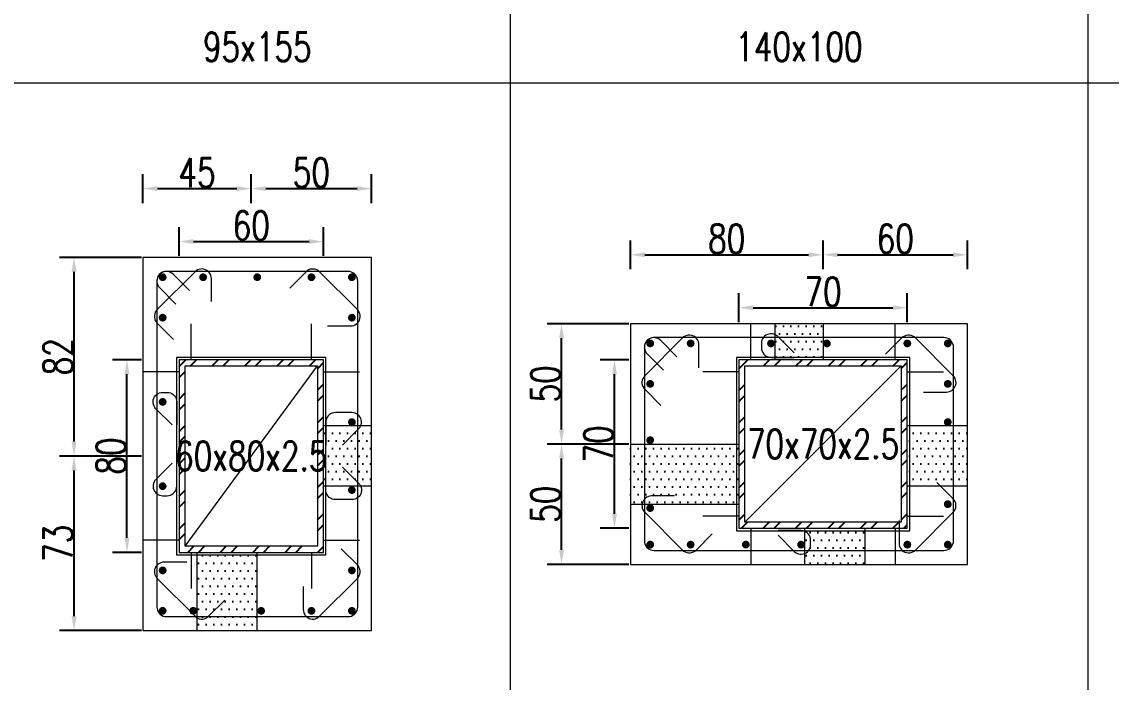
# Model space of a CAD drawing. Header units: millimetres. Extents: x 0 to 3905, y 0 to 8880.
# Drawn here: x 2922.2 to 3374.7, y 957 to 1231.4 of the extents above; entities that cross this region are included whole.
import ezdxf
from ezdxf.enums import TextEntityAlignment as Align

# ---------------------------------------------------------------- set-up
doc = ezdxf.new("R2010")
doc.units = ezdxf.units.MM
doc.layers.get('DEFPOINTS').update_dxf_attribs({"color": 3})
for name, color, linetype in [('Hatch線', 6, 'Continuous'), ('TC-鋼粱', 132, 'Continuous'), ('主筋斷面', 2, 'Continuous'), ('文字-斷面尺寸', 7, 'Continuous'), ('文字-輔助字', 7, 'Continuous'), ('柱斷面線', 4, 'Continuous'), ('標註字', 4, 'Continuous'), ('箍筋線', 1, 'Continuous'), ('網格線', 7, 'Continuous'), ('鋼柱', 11, 'Continuous')]:
    doc.layers.add(name, color=color, linetype=linetype)
doc.styles.add('note', font='txt.shx', dxfattribs={"width": 0.75, "height": 12})
doc.styles.add('txt', font='txt.shx', dxfattribs={"height": 0.2, "bigfont": 'chineset.shx'})
doc.dimstyles.new('RCAD_DIM', dxfattribs={"dimtxt": 12, "dimasz": 6, "dimexe": 6, "dimexo": 0.625, "dimtad": 1, "dimdec": 0, "dimdsep": 46, "dimtxsty": 'note', "dimcen": 2.5, "dimclrd": 256, "dimclre": 256, "dimclrt": 256, "dimadec": 0, "dimazin": 0, "dimtfac": 1, "dimtmove": 0, "dimatfit": 3, "dimfxl": 0, "dimtolj": 1, "dimarcsym": 0})

# ---------------------------------------------------------------- blocks, each defined once
blk = doc.blocks.new('*D1614')
at = {"layer": 'DEFPOINTS', "color": 0}
for p in [(3047.5, 1140.12), (2987.5, 1133.5), (3047.5, 1133.5)]:
    blk.add_point(p, dxfattribs=at)
at = {"layer": '標註字', "lineweight": -2}
for p, q in [((2987.5, 1134.12), (2987.5, 1146.12)), ((3047.5, 1134.12), (3047.5, 1146.12)), ((2993.5, 1140.12), (3041.5, 1140.12))]:
    blk.add_line(p, q, dxfattribs=at)
at = {"layer": '標註字'}
for points in [[(2993.5, 1141.12), (2993.5, 1139.12), (2987.5, 1140.12)], [(3041.5, 1139.12), (3041.5, 1141.12), (3047.5, 1140.12)]]:
    blk.add_solid(points, dxfattribs=at)
at = {"layer": '標註字', "insert": (3017.5, 1146.75), "char_height": 12, "attachment_point": 5, "style": 'note'}
blk.add_mtext('\\A1;60', dxfattribs=at)
blk = doc.blocks.new('*D1615')
at = {"layer": 'DEFPOINTS', "color": 0}
for p in [(2965.88, 1091), (2972.5, 1091), (2972.5, 1011)]:
    blk.add_point(p, dxfattribs=at)
at = {"layer": '標註字', "lineweight": -2}
for p, q in [((2971.88, 1091), (2959.88, 1091)), ((2965.88, 1017), (2965.88, 1085)), ((2971.88, 1011), (2959.88, 1011))]:
    blk.add_line(p, q, dxfattribs=at)
at = {"layer": '標註字'}
for points in [[(2966.88, 1085), (2964.88, 1085), (2965.88, 1091)], [(2964.88, 1017), (2966.88, 1017), (2965.88, 1011)]]:
    blk.add_solid(points, dxfattribs=at)
at = {"layer": '標註字', "insert": (2959.25, 1051), "char_height": 12, "attachment_point": 5, "rotation": 90, "style": 'note'}
blk.add_mtext('\\A1;80', dxfattribs=at)
blk = doc.blocks.new('*D1616')
at = {"layer": 'DEFPOINTS', "color": 0}
for p in [(3017.5, 1162.12), (2972.5, 1155.5), (3017.5, 1155.5)]:
    blk.add_point(p, dxfattribs=at)
at = {"layer": '標註字', "lineweight": -2}
for p, q in [((2972.5, 1156.12), (2972.5, 1168.12)), ((3017.5, 1156.12), (3017.5, 1168.12)), ((2978.5, 1162.12), (3011.5, 1162.12))]:
    blk.add_line(p, q, dxfattribs=at)
at = {"layer": '標註字'}
for points in [[(2978.5, 1163.12), (2978.5, 1161.12), (2972.5, 1162.12)], [(3011.5, 1161.12), (3011.5, 1163.12), (3017.5, 1162.12)]]:
    blk.add_solid(points, dxfattribs=at)
at = {"layer": '標註字', "insert": (2995, 1168.75), "char_height": 12, "attachment_point": 5, "style": 'note'}
blk.add_mtext('\\A1;45', dxfattribs=at)
blk = doc.blocks.new('*D1617')
at = {"layer": 'DEFPOINTS', "color": 0}
for p in [(3067.5, 1162.12), (3017.5, 1155.5), (3067.5, 1155.5)]:
    blk.add_point(p, dxfattribs=at)
at = {"layer": '標註字', "lineweight": -2}
for p, q in [((3017.5, 1156.12), (3017.5, 1168.12)), ((3067.5, 1156.12), (3067.5, 1168.12)), ((3023.5, 1162.12), (3061.5, 1162.12))]:
    blk.add_line(p, q, dxfattribs=at)
at = {"layer": '標註字'}
for points in [[(3023.5, 1163.12), (3023.5, 1161.12), (3017.5, 1162.12)], [(3061.5, 1161.12), (3061.5, 1163.12), (3067.5, 1162.12)]]:
    blk.add_solid(points, dxfattribs=at)
at = {"layer": '標註字', "insert": (3042.5, 1168.75), "char_height": 12, "attachment_point": 5, "style": 'note'}
blk.add_mtext('\\A1;50', dxfattribs=at)
blk = doc.blocks.new('*D1618')
at = {"layer": 'DEFPOINTS', "color": 0}
for p in [(2943.88, 1051), (2972.5, 1051), (2972.5, 978.5)]:
    blk.add_point(p, dxfattribs=at)
at = {"layer": '標註字', "lineweight": -2}
for p, q in [((2971.88, 1051), (2937.88, 1051)), ((2943.88, 984.5), (2943.88, 1045)), ((2971.88, 978.5), (2937.88, 978.5))]:
    blk.add_line(p, q, dxfattribs=at)
at = {"layer": '標註字'}
for points in [[(2944.88, 1045), (2942.88, 1045), (2943.88, 1051)], [(2942.88, 984.5), (2944.88, 984.5), (2943.88, 978.5)]]:
    blk.add_solid(points, dxfattribs=at)
at = {"layer": '標註字', "insert": (2937.25, 1014.75), "char_height": 12, "attachment_point": 5, "rotation": 90, "style": 'note'}
blk.add_mtext('\\A1;73', dxfattribs=at)
blk = doc.blocks.new('*D1619')
at = {"layer": 'DEFPOINTS', "color": 0}
for p in [(2943.88, 1133.5), (2972.5, 1133.5), (2972.5, 1051)]:
    blk.add_point(p, dxfattribs=at)
at = {"layer": '標註字', "lineweight": -2}
for p, q in [((2971.88, 1133.5), (2937.88, 1133.5)), ((2943.88, 1057), (2943.88, 1127.5)), ((2971.88, 1051), (2937.88, 1051))]:
    blk.add_line(p, q, dxfattribs=at)
at = {"layer": '標註字'}
for points in [[(2944.88, 1127.5), (2942.88, 1127.5), (2943.88, 1133.5)], [(2942.88, 1057), (2944.88, 1057), (2943.88, 1051)]]:
    blk.add_solid(points, dxfattribs=at)
at = {"layer": '標註字', "insert": (2937.25, 1092.25), "char_height": 12, "attachment_point": 5, "rotation": 90, "style": 'note'}
blk.add_mtext('\\A1;82', dxfattribs=at)
blk = doc.blocks.new('Circle_Filled')
at = {"const_width": 0.5}
blk.add_lwpolyline([(-0.25, 0, 1), (0.25, 0, 1)], format="xyb", close=True, dxfattribs=at)
blk = doc.blocks.new('*D1746')
at = {"layer": 'DEFPOINTS', "color": 0}
for p in [(3290, 1112.62), (3220, 1106), (3290, 1106)]:
    blk.add_point(p, dxfattribs=at)
at = {"layer": '標註字', "lineweight": -2}
for p, q in [((3220, 1106.62), (3220, 1118.62)), ((3290, 1106.62), (3290, 1118.62)), ((3226, 1112.62), (3284, 1112.62))]:
    blk.add_line(p, q, dxfattribs=at)
at = {"layer": '標註字'}
for points in [[(3226, 1113.62), (3226, 1111.62), (3220, 1112.62)], [(3284, 1111.62), (3284, 1113.62), (3290, 1112.62)]]:
    blk.add_solid(points, dxfattribs=at)
at = {"layer": '標註字', "insert": (3255, 1119.25), "char_height": 12, "attachment_point": 5, "style": 'note'}
blk.add_mtext('\\A1;70', dxfattribs=at)
blk = doc.blocks.new('*D1747')
at = {"layer": 'DEFPOINTS', "color": 0}
for p in [(3168.38, 1091), (3175, 1091), (3175, 1021)]:
    blk.add_point(p, dxfattribs=at)
at = {"layer": '標註字', "lineweight": -2}
for p, q in [((3174.38, 1091), (3162.38, 1091)), ((3168.38, 1027), (3168.38, 1085)), ((3174.38, 1021), (3162.38, 1021))]:
    blk.add_line(p, q, dxfattribs=at)
at = {"layer": '標註字'}
for points in [[(3169.38, 1085), (3167.38, 1085), (3168.38, 1091)], [(3167.38, 1027), (3169.38, 1027), (3168.38, 1021)]]:
    blk.add_solid(points, dxfattribs=at)
at = {"layer": '標註字', "insert": (3161.75, 1056), "char_height": 12, "attachment_point": 5, "rotation": 90, "style": 'note'}
blk.add_mtext('\\A1;70', dxfattribs=at)
blk = doc.blocks.new('*D1748')
at = {"layer": 'DEFPOINTS', "color": 0}
for p in [(3255, 1134.62), (3175, 1128), (3255, 1128)]:
    blk.add_point(p, dxfattribs=at)
at = {"layer": '標註字', "lineweight": -2}
for p, q in [((3175, 1128.62), (3175, 1140.62)), ((3255, 1128.62), (3255, 1140.62)), ((3181, 1134.62), (3249, 1134.62))]:
    blk.add_line(p, q, dxfattribs=at)
at = {"layer": '標註字'}
for points in [[(3181, 1135.62), (3181, 1133.62), (3175, 1134.62)], [(3249, 1133.62), (3249, 1135.62), (3255, 1134.62)]]:
    blk.add_solid(points, dxfattribs=at)
at = {"layer": '標註字', "insert": (3215, 1141.25), "char_height": 12, "attachment_point": 5, "style": 'note'}
blk.add_mtext('\\A1;80', dxfattribs=at)
blk = doc.blocks.new('*D1749')
at = {"layer": 'DEFPOINTS', "color": 0}
for p in [(3315, 1134.62), (3255, 1128), (3315, 1128)]:
    blk.add_point(p, dxfattribs=at)
at = {"layer": '標註字', "lineweight": -2}
for p, q in [((3255, 1128.62), (3255, 1140.62)), ((3315, 1128.62), (3315, 1140.62)), ((3261, 1134.62), (3309, 1134.62))]:
    blk.add_line(p, q, dxfattribs=at)
at = {"layer": '標註字'}
for points in [[(3261, 1135.62), (3261, 1133.62), (3255, 1134.62)], [(3309, 1133.62), (3309, 1135.62), (3315, 1134.62)]]:
    blk.add_solid(points, dxfattribs=at)
at = {"layer": '標註字', "insert": (3285, 1141.25), "char_height": 12, "attachment_point": 5, "style": 'note'}
blk.add_mtext('\\A1;60', dxfattribs=at)
blk = doc.blocks.new('*D1750')
at = {"layer": 'DEFPOINTS', "color": 0}
for p in [(3146.38, 1056), (3175, 1056), (3175, 1006)]:
    blk.add_point(p, dxfattribs=at)
at = {"layer": '標註字', "lineweight": -2}
for p, q in [((3174.38, 1056), (3140.38, 1056)), ((3146.38, 1012), (3146.38, 1050)), ((3174.38, 1006), (3140.38, 1006))]:
    blk.add_line(p, q, dxfattribs=at)
at = {"layer": '標註字'}
for points in [[(3147.38, 1050), (3145.38, 1050), (3146.38, 1056)], [(3145.38, 1012), (3147.38, 1012), (3146.38, 1006)]]:
    blk.add_solid(points, dxfattribs=at)
at = {"layer": '標註字', "insert": (3139.75, 1031), "char_height": 12, "attachment_point": 5, "rotation": 90, "style": 'note'}
blk.add_mtext('\\A1;50', dxfattribs=at)
blk = doc.blocks.new('*D1751')
at = {"layer": 'DEFPOINTS', "color": 0}
for p in [(3146.38, 1106), (3175, 1106), (3175, 1056)]:
    blk.add_point(p, dxfattribs=at)
at = {"layer": '標註字', "lineweight": -2}
for p, q in [((3174.38, 1106), (3140.38, 1106)), ((3146.38, 1062), (3146.38, 1100)), ((3174.38, 1056), (3140.38, 1056))]:
    blk.add_line(p, q, dxfattribs=at)
at = {"layer": '標註字'}
for points in [[(3147.38, 1100), (3145.38, 1100), (3146.38, 1106)], [(3145.38, 1062), (3147.38, 1062), (3146.38, 1056)]]:
    blk.add_solid(points, dxfattribs=at)
at = {"layer": '標註字', "insert": (3139.75, 1081), "char_height": 12, "attachment_point": 5, "rotation": 90, "style": 'note'}
blk.add_mtext('\\A1;50', dxfattribs=at)

msp = doc.modelspace()

# ---------------------------------------------------------------- hatches: boundary and pattern name
at = {"layer": 'Hatch線'}
h = msp.add_hatch(dxfattribs=at)
h.set_pattern_fill('ANSI32', color=256, style=0)
h.paths.add_polyline_path([(2987.5, 1011), (3047.5, 1011), (3047.5, 1091), (2987.5, 1091)], flags=17)
h.paths.add_polyline_path([(2990, 1013.5), (2990, 1088.5), (3045, 1088.5), (3045, 1013.5)])
h = msp.add_hatch(dxfattribs=at)
h.set_pattern_fill('ANSI32', color=256, style=0)
h.paths.add_polyline_path([(3220, 1021), (3290, 1021), (3290, 1091), (3220, 1091)], flags=17)
h.paths.add_polyline_path([(3222.5, 1023.5), (3222.5, 1088.5), (3287.5, 1088.5), (3287.5, 1023.5)])
at = {"layer": 'TC-鋼粱'}
h = msp.add_hatch(dxfattribs=at)
h.set_pattern_fill('DOTS', color=256, scale=2, style=0)
h.paths.add_polyline_path([(3255, 1106), (3235, 1106), (3235, 1091), (3255, 1091)], flags=17)
h = msp.add_hatch(dxfattribs=at)
h.set_pattern_fill('DOTS', color=256, scale=2, style=0)
h.paths.add_polyline_path([(3067.5, 1038.5), (3067.5, 1063.5), (3047.5, 1063.5), (3047.5, 1038.5)], flags=17)
h = msp.add_hatch(dxfattribs=at)
h.set_pattern_fill('DOTS', color=256, scale=2, style=0)
h.paths.add_polyline_path([(3315, 1038.5), (3315, 1063.5), (3290, 1063.5), (3290, 1038.5)], flags=17)
h = msp.add_hatch(dxfattribs=at)
h.set_pattern_fill('DOTS', color=256, scale=2, style=0)
h.paths.add_polyline_path([(3175, 1056), (3175, 1031), (3220, 1031), (3220, 1056)], flags=17)
h = msp.add_hatch(dxfattribs=at)
h.set_pattern_fill('DOTS', color=256, scale=2, style=0)
h.paths.add_polyline_path([(3247.48, 1006), (3272.48, 1006), (3272.48, 1021), (3247.48, 1021)], flags=17)
h = msp.add_hatch(dxfattribs=at)
h.set_pattern_fill('DOTS', color=256, scale=2, style=0)
h.paths.add_polyline_path([(2995, 978.5), (3020, 978.5), (3020, 1011), (2995, 1011)], flags=17)

# ---------------------------------------------------------------- linework, layer by layer
at = {"layer": 'DEFPOINTS', "lineweight": 5}
for points in [[(2992.5, 1091), (2992.5, 1106)], [(3042.5, 1091), (3042.5, 1106)], [(3225, 1091), (3225, 1106)], [(3285, 1091), (3285, 1106)], [(2987.5, 1010), (3048.5, 1010), (3048.5, 1092), (2986.5, 1092), (2986.5, 1010), (2987.5, 1010)], [(3220, 1020), (3291, 1020), (3291, 1092), (3219, 1092), (3219, 1020), (3220, 1020)], [(2987.5, 1086), (2972.5, 1086)], [(2990, 1013.5), (3045, 1088.5)], [(3047.5, 1086), (3062.5, 1086)], [(3220, 1086), (3205, 1086)], [(3222.5, 1023.5), (3287.5, 1088.5)], [(3290, 1086), (3305, 1086)], [(3220, 1026), (3205, 1026)], [(3290, 1026), (3305, 1026)], [(3225, 1021), (3225, 1006)], [(3285, 1021), (3285, 1006)], [(2987.5, 1016), (2972.5, 1016)], [(3047.5, 1016), (3062.5, 1016)], [(2992.5, 1011), (2992.5, 996)], [(3042.5, 1011), (3042.5, 996)]]:
    msp.add_lwpolyline(points, dxfattribs=at)
at = {"layer": 'TC-鋼粱', "lineweight": 5}
for points in [[(3235, 1106), (3235, 1091)], [(3255, 1106), (3255, 1091)], [(3067.5, 1063.5), (3047.5, 1063.5)], [(3315, 1063.5), (3290, 1063.5)], [(3175, 1056), (3220, 1056)], [(3067.5, 1038.5), (3047.5, 1038.5)], [(3315, 1038.5), (3290, 1038.5)], [(3175, 1031), (3220, 1031)], [(3247.48, 1006), (3247.48, 1021)], [(3272.48, 1006), (3272.48, 1021)], [(2995, 978.5), (2995, 1011)], [(3020, 978.5), (3020, 1011)]]:
    msp.add_lwpolyline(points, dxfattribs=at)
at = {"layer": '柱斷面線', "lineweight": 5}
for points in [[(2972.5, 978.5), (3067.5, 978.5), (3067.5, 1133.5), (2972.5, 1133.5), (2972.5, 978.5)], [(3175, 1006), (3315, 1006), (3315, 1106), (3175, 1106), (3175, 1006)]]:
    msp.add_lwpolyline(points, dxfattribs=at)
at = {"layer": '箍筋線', "lineweight": 5}
for points in [[(3000.93, 1115.21), (3000.93, 1124.75), (3000.87, 1125.42), (3000.7, 1126.06), (3000.43, 1126.67), (3000.06, 1127.23), (2999.6, 1127.72), (2999.07, 1128.12), (2998.47, 1128.42), (2997.84, 1128.63), (2997.17, 1128.72), (2996.51, 1128.7), (2995.85, 1128.57), (2995.23, 1128.33), (2994.65, 1127.99), (2994.14, 1127.56), (2978.44, 1111.86), (2977.99, 1111.33), (2977.65, 1110.73), (2977.41, 1110.08), (2977.29, 1109.39), (2977.29, 1108.7), (2977.41, 1108.02), (2977.65, 1107.37), (2977.99, 1106.77), (2978.44, 1106.24), (2985.18, 1099.49)], [(2991.83, 1119.79), (2985.08, 1126.54), (2984.57, 1126.97), (2983.99, 1127.31), (2983.37, 1127.55), (2982.72, 1127.68), (2982.05, 1127.7), (2981.39, 1127.61), (2980.75, 1127.4), (2980.16, 1127.1), (2979.62, 1126.69), (2979.16, 1126.21), (2978.79, 1125.65), (2978.52, 1125.04), (2978.35, 1124.4), (2978.29, 1123.73), (2978.29, 988.27), (2978.36, 987.58), (2978.53, 986.91), (2978.83, 986.28), (2979.22, 985.71), (2979.71, 985.22), (2980.28, 984.83), (2980.91, 984.53), (2981.58, 984.36), (2982.27, 984.29), (3057.73, 984.29), (3058.42, 984.36), (3059.09, 984.53), (3059.72, 984.83), (3060.29, 985.22), (3060.78, 985.71), (3061.17, 986.28), (3061.47, 986.91), (3061.64, 987.58), (3061.71, 988.27), (3061.71, 1123.73), (3061.64, 1124.42), (3061.47, 1125.09), (3061.17, 1125.72), (3060.78, 1126.29), (3060.29, 1126.78), (3059.72, 1127.17), (3059.09, 1127.47), (3058.42, 1127.64), (3057.73, 1127.71), (2982.27, 1127.71), (2981.6, 1127.65), (2980.96, 1127.48), (2980.35, 1127.21), (2979.79, 1126.84), (2979.31, 1126.38), (2978.9, 1125.84), (2978.6, 1125.25), (2978.39, 1124.61), (2978.3, 1123.95), (2978.32, 1123.28), (2978.45, 1122.63), (2978.69, 1122.01), (2979.03, 1121.43), (2979.46, 1120.92), (2986.21, 1114.17)], [(3049.21, 1105.07), (3058.75, 1105.07), (3059.42, 1105.13), (3060.06, 1105.3), (3060.67, 1105.57), (3061.23, 1105.94), (3061.72, 1106.4), (3062.12, 1106.93), (3062.42, 1107.53), (3062.63, 1108.16), (3062.72, 1108.83), (3062.7, 1109.49), (3062.57, 1110.15), (3062.33, 1110.77), (3061.99, 1111.35), (3061.56, 1111.86), (3045.86, 1127.56), (3045.33, 1128.01), (3044.73, 1128.35), (3044.08, 1128.59), (3043.39, 1128.71), (3042.7, 1128.71), (3042.02, 1128.59), (3041.37, 1128.35), (3040.77, 1128.01), (3040.24, 1127.56), (3033.49, 1120.82)], [(3203.43, 1087.71), (3203.43, 1097.25), (3203.37, 1097.92), (3203.2, 1098.56), (3202.93, 1099.17), (3202.56, 1099.73), (3202.1, 1100.22), (3201.57, 1100.62), (3200.97, 1100.92), (3200.34, 1101.13), (3199.67, 1101.22), (3199.01, 1101.2), (3198.35, 1101.07), (3197.73, 1100.83), (3197.15, 1100.49), (3196.64, 1100.06), (3180.94, 1084.36), (3180.49, 1083.83), (3180.15, 1083.23), (3179.91, 1082.58), (3179.79, 1081.89), (3179.79, 1081.2), (3179.91, 1080.52), (3180.15, 1079.87), (3180.49, 1079.27), (3180.94, 1078.74), (3187.68, 1071.99)], [(3194.33, 1092.29), (3187.58, 1099.04), (3187.07, 1099.47), (3186.49, 1099.81), (3185.87, 1100.05), (3185.22, 1100.18), (3184.55, 1100.2), (3183.89, 1100.11), (3183.25, 1099.9), (3182.66, 1099.6), (3182.12, 1099.19), (3181.66, 1098.71), (3181.29, 1098.15), (3181.02, 1097.54), (3180.85, 1096.9), (3180.79, 1096.23), (3180.79, 1015.77), (3180.86, 1015.08), (3181.03, 1014.41), (3181.33, 1013.78), (3181.72, 1013.21), (3182.21, 1012.72), (3182.78, 1012.33), (3183.41, 1012.03), (3184.08, 1011.86), (3184.77, 1011.79), (3305.23, 1011.79), (3305.92, 1011.86), (3306.59, 1012.03), (3307.22, 1012.33), (3307.79, 1012.72), (3308.28, 1013.21), (3308.67, 1013.78), (3308.97, 1014.41), (3309.14, 1015.08), (3309.21, 1015.77), (3309.21, 1096.23), (3309.14, 1096.92), (3308.97, 1097.59), (3308.67, 1098.22), (3308.28, 1098.79), (3307.79, 1099.28), (3307.22, 1099.67), (3306.59, 1099.97), (3305.92, 1100.14), (3305.23, 1100.21), (3184.77, 1100.21), (3184.1, 1100.15), (3183.46, 1099.98), (3182.85, 1099.71), (3182.29, 1099.34), (3181.81, 1098.88), (3181.4, 1098.34), (3181.1, 1097.75), (3180.89, 1097.11), (3180.8, 1096.45), (3180.82, 1095.78), (3180.95, 1095.13), (3181.19, 1094.51), (3181.53, 1093.93), (3181.96, 1093.42), (3188.71, 1086.67)], [(3242.95, 1093.86), (3236.2, 1100.61), (3235.69, 1101.04), (3235.12, 1101.38), (3234.49, 1101.62), (3233.84, 1101.75), (3233.17, 1101.77), (3232.51, 1101.68), (3231.87, 1101.47), (3231.28, 1101.17), (3230.74, 1100.77), (3230.28, 1100.28), (3229.91, 1099.72), (3229.64, 1099.11), (3229.47, 1098.47), (3229.42, 1097.8), (3229.42, 1095.96), (3229.48, 1095.27), (3229.65, 1094.6), (3229.95, 1093.97), (3230.34, 1093.4), (3230.83, 1092.91), (3231.4, 1092.51), (3232.03, 1092.22), (3232.7, 1092.04), (3233.39, 1091.98), (3242.93, 1091.98)], [(3296.71, 1077.57), (3306.25, 1077.57), (3306.92, 1077.63), (3307.56, 1077.8), (3308.17, 1078.07), (3308.73, 1078.44), (3309.22, 1078.9), (3309.62, 1079.43), (3309.92, 1080.03), (3310.13, 1080.66), (3310.22, 1081.33), (3310.2, 1081.99), (3310.07, 1082.65), (3309.83, 1083.27), (3309.49, 1083.85), (3309.06, 1084.36), (3293.36, 1100.06), (3292.83, 1100.51), (3292.23, 1100.85), (3291.58, 1101.09), (3290.89, 1101.21), (3290.2, 1101.21), (3289.52, 1101.09), (3288.87, 1100.85), (3288.27, 1100.51), (3287.74, 1100.06), (3280.99, 1093.32)], [(2984.64, 1063.94), (2977.89, 1070.69), (2977.46, 1071.2), (2977.12, 1071.77), (2976.88, 1072.4), (2976.75, 1073.05), (2976.73, 1073.72), (2976.82, 1074.38), (2977.03, 1075.02), (2977.33, 1075.61), (2977.73, 1076.15), (2978.22, 1076.61), (2978.78, 1076.98), (2979.39, 1077.25), (2980.03, 1077.42), (2980.7, 1077.47), (2982.54, 1077.47), (2983.23, 1077.41), (2983.9, 1077.24), (2984.53, 1076.94), (2985.1, 1076.55), (2985.59, 1076.06), (2985.99, 1075.49), (2986.28, 1074.86), (2986.46, 1074.19), (2986.52, 1073.5), (2986.52, 1063.96)], [(3055.36, 1055.55), (3062.11, 1062.3), (3062.54, 1062.81), (3062.88, 1063.39), (3063.12, 1064.01), (3063.25, 1064.66), (3063.27, 1065.33), (3063.18, 1065.99), (3062.97, 1066.63), (3062.67, 1067.22), (3062.26, 1067.76), (3061.78, 1068.22), (3061.22, 1068.59), (3060.61, 1068.86), (3059.97, 1069.03), (3059.3, 1069.08), (3052.46, 1069.08), (3051.76, 1069.02), (3051.1, 1068.85), (3050.47, 1068.55), (3049.9, 1068.16), (3049.41, 1067.67), (3049.01, 1067.1), (3048.72, 1066.47), (3048.54, 1065.8), (3048.48, 1065.11), (3048.48, 1055.57)], [(2984.64, 1048.06), (2977.89, 1041.31), (2977.46, 1040.8), (2977.12, 1040.23), (2976.88, 1039.6), (2976.75, 1038.95), (2976.73, 1038.28), (2976.82, 1037.62), (2977.03, 1036.98), (2977.33, 1036.39), (2977.73, 1035.85), (2978.22, 1035.39), (2978.78, 1035.02), (2979.39, 1034.75), (2980.03, 1034.58), (2980.7, 1034.53), (2982.54, 1034.53), (2983.23, 1034.59), (2983.9, 1034.76), (2984.53, 1035.06), (2985.1, 1035.45), (2985.59, 1035.94), (2985.99, 1036.51), (2986.28, 1037.14), (2986.46, 1037.81), (2986.52, 1038.5), (2986.52, 1048.04)], [(3055.36, 1046.45), (3062.11, 1039.7), (3062.54, 1039.19), (3062.88, 1038.61), (3063.12, 1037.99), (3063.25, 1037.34), (3063.27, 1036.67), (3063.18, 1036.01), (3062.97, 1035.37), (3062.67, 1034.78), (3062.26, 1034.24), (3061.78, 1033.78), (3061.22, 1033.41), (3060.61, 1033.14), (3059.97, 1032.97), (3059.3, 1032.91), (3052.46, 1032.91), (3051.76, 1032.98), (3051.1, 1033.15), (3050.47, 1033.45), (3049.9, 1033.84), (3049.41, 1034.33), (3049.01, 1034.9), (3048.72, 1035.53), (3048.54, 1036.2), (3048.48, 1036.89), (3048.48, 1046.43)], [(3286.57, 1024.29), (3286.57, 1014.75), (3286.63, 1014.08), (3286.8, 1013.44), (3287.07, 1012.83), (3287.44, 1012.27), (3287.9, 1011.78), (3288.43, 1011.38), (3289.03, 1011.08), (3289.66, 1010.87), (3290.33, 1010.78), (3290.99, 1010.8), (3291.65, 1010.93), (3292.27, 1011.17), (3292.85, 1011.51), (3293.36, 1011.94), (3309.06, 1027.64), (3309.51, 1028.17), (3309.85, 1028.77), (3310.09, 1029.42), (3310.21, 1030.11), (3310.21, 1030.8), (3310.09, 1031.48), (3309.85, 1032.13), (3309.51, 1032.73), (3309.06, 1033.26), (3302.32, 1040.01)], [(3193.29, 1034.43), (3183.75, 1034.43), (3183.08, 1034.37), (3182.44, 1034.2), (3181.83, 1033.93), (3181.27, 1033.56), (3180.78, 1033.1), (3180.38, 1032.57), (3180.08, 1031.97), (3179.87, 1031.34), (3179.78, 1030.67), (3179.8, 1030.01), (3179.93, 1029.35), (3180.17, 1028.73), (3180.51, 1028.15), (3180.94, 1027.64), (3196.64, 1011.94), (3197.17, 1011.49), (3197.77, 1011.15), (3198.42, 1010.91), (3199.11, 1010.79), (3199.8, 1010.79), (3200.48, 1010.91), (3201.13, 1011.15), (3201.73, 1011.49), (3202.26, 1011.94), (3209.01, 1018.68)], [(3236.31, 1018.14), (3243.05, 1011.39), (3243.56, 1010.96), (3244.14, 1010.62), (3244.76, 1010.38), (3245.42, 1010.25), (3246.09, 1010.23), (3246.75, 1010.32), (3247.39, 1010.53), (3247.98, 1010.83), (3248.51, 1011.23), (3248.97, 1011.72), (3249.34, 1012.28), (3249.62, 1012.89), (3249.78, 1013.53), (3249.84, 1014.2), (3249.84, 1016.04), (3249.78, 1016.73), (3249.6, 1017.4), (3249.31, 1018.03), (3248.91, 1018.6), (3248.42, 1019.09), (3247.85, 1019.49), (3247.22, 1019.78), (3246.56, 1019.96), (3245.87, 1020.02), (3236.33, 1020.02)], [(3039.07, 996.79), (3039.07, 987.25), (3039.13, 986.58), (3039.3, 985.94), (3039.57, 985.33), (3039.94, 984.77), (3040.4, 984.28), (3040.93, 983.88), (3041.53, 983.58), (3042.16, 983.37), (3042.83, 983.28), (3043.49, 983.3), (3044.15, 983.43), (3044.77, 983.67), (3045.35, 984.01), (3045.86, 984.44), (3061.56, 1000.14), (3062.01, 1000.67), (3062.35, 1001.27), (3062.59, 1001.92), (3062.71, 1002.61), (3062.71, 1003.3), (3062.59, 1003.98), (3062.35, 1004.63), (3062.01, 1005.23), (3061.56, 1005.76), (3054.82, 1012.51)], [(2990.79, 1006.93), (2981.25, 1006.93), (2980.58, 1006.87), (2979.94, 1006.7), (2979.33, 1006.43), (2978.77, 1006.06), (2978.28, 1005.6), (2977.88, 1005.07), (2977.58, 1004.47), (2977.37, 1003.84), (2977.28, 1003.17), (2977.3, 1002.51), (2977.43, 1001.85), (2977.67, 1001.23), (2978.01, 1000.65), (2978.44, 1000.14), (2994.14, 984.44), (2994.67, 983.99), (2995.27, 983.65), (2995.92, 983.41), (2996.61, 983.29), (2997.3, 983.29), (2997.98, 983.41), (2998.63, 983.65), (2999.23, 983.99), (2999.76, 984.44), (3006.51, 991.18)]]:
    msp.add_lwpolyline(points, dxfattribs=at)
at = {"layer": '網格線', "lineweight": 5}
for points in [[(3125, 1236), (3125, 1206)], [(3365, 1236), (3365, 1206)], [(2915, 1206), (3125, 1206)], [(3125, 1206), (3365, 1206)], [(3125, 1206), (3125, 834)], [(3365, 1206), (3635, 1206)], [(3365, 1206), (3365, 834)]]:
    msp.add_lwpolyline(points, dxfattribs=at)
at = {"layer": '鋼柱', "lineweight": 5}
for points in [[(2987.5, 1011), (3047.5, 1011), (3047.5, 1091), (2987.5, 1091), (2987.5, 1011)], [(3220, 1021), (3290, 1021), (3290, 1091), (3220, 1091), (3220, 1021)], [(2990, 1013.5), (2990, 1088.5), (3045, 1088.5), (3045, 1013.5), (2990, 1013.5)], [(3222.5, 1023.5), (3222.5, 1088.5), (3287.5, 1088.5), (3287.5, 1023.5), (3222.5, 1023.5)]]:
    msp.add_lwpolyline(points, dxfattribs=at)

# ---------------------------------------------------------------- block references
at = {"layer": '主筋斷面', "lineweight": 5, "xscale": 3.220000028610229, "yscale": 3.220000028610229}
for p in [(2980.7, 1125.3), (2997.5, 1125.3), (3020, 1125.3), (3042.5, 1125.3), (3059.3, 1125.3), (2980.7, 1108.5), (3059.3, 1108.5), (3183.2, 1097.8), (3200, 1097.8), (3233.39, 1097.8), (3256.61, 1097.8), (3290, 1097.8), (3306.8, 1097.8), (3183.2, 1081), (3306.8, 1081), (2980.7, 1073.5), (3059.3, 1065.11), (3306.8, 1065.11), (3183.2, 1057.61), (2980.7, 1038.5), (3059.3, 1036.89), (3306.8, 1031), (3183.2, 1029.39), (3183.2, 1014.2), (3200, 1014.2), (3222.93, 1014.2), (3245.87, 1014.2), (3290, 1014.2), (3306.8, 1014.2), (2980.7, 1003.5), (3059.3, 1003.5), (2980.7, 986.7), (2993.39, 986.7), (3021.61, 986.7), (3042.5, 986.7), (3059.3, 986.7)]:
    msp.add_blockref('Circle_Filled', p, dxfattribs=at)

# ---------------------------------------------------------------- texts
at = {"layer": '文字-斷面尺寸', "style": 'txt', "width": 0.75}
for s, p in [('95x155', (3020, 1221)), ('140x100', (3245, 1221))]:
    msp.add_text(s, height=12, dxfattribs=at).set_placement(p, align=Align.MIDDLE)
at = {"layer": '文字-輔助字', "style": 'txt', "width": 0.75}
for s, p in [('70x70x2.5', (3255, 1056)), ('60x80x2.5', (3017.5, 1051))]:
    msp.add_text(s, height=12, dxfattribs=at).set_placement(p, align=Align.MIDDLE)

# ---------------------------------------------------------------- dimensions: what is measured, and where the dimension line sits
at = {"layer": '標註字'}
for base, p1, p2, picture, middle in [((3017.5, 1162.12), (2972.5, 1155.5), (3017.5, 1155.5), '*D1616', (2995, 1168.75)), ((3067.5, 1162.12), (3017.5, 1155.5), (3067.5, 1155.5), '*D1617', (3042.5, 1168.75)), ((3047.5, 1140.12), (2987.5, 1133.5), (3047.5, 1133.5), '*D1614', (3017.5, 1146.75)), ((3255, 1134.62), (3175, 1128), (3255, 1128), '*D1748', (3215, 1141.25)), ((3315, 1134.62), (3255, 1128), (3315, 1128), '*D1749', (3285, 1141.25)), ((3290, 1112.62), (3220, 1106), (3290, 1106), '*D1746', (3255, 1119.25))]:
    dim = msp.add_linear_dim(base=base, p1=p1, p2=p2, dimstyle='RCAD_DIM', dxfattribs=at)
    dim.commit()
    dim.dimension.update_dxf_attribs({"geometry": picture, "text_midpoint": middle})
for base, p1, p2, picture, middle in [((2943.875, 1133.5), (2972.5, 1051.00005), (2972.5, 1133.5), '*D1619', (2937.25, 1092.25002)), ((3146.38, 1106), (3175, 1056), (3175, 1106), '*D1751', (3139.75, 1081)), ((2965.88, 1091), (2972.5, 1011), (2972.5, 1091), '*D1615', (2959.25, 1051)), ((3168.38, 1091), (3175, 1021), (3175, 1091), '*D1747', (3161.75, 1056)), ((3146.38, 1056), (3175, 1006), (3175, 1056), '*D1750', (3139.75, 1031)), ((2943.875, 1051.00005), (2972.5, 978.5), (2972.5, 1051.00005), '*D1618', (2937.25, 1014.75002))]:
    dim = msp.add_linear_dim(base=base, p1=p1, p2=p2, angle=90, dimstyle='RCAD_DIM', dxfattribs=at)
    dim.commit()
    dim.dimension.update_dxf_attribs({"geometry": picture, "text_midpoint": middle})

doc.saveas('drawing.dxf')
